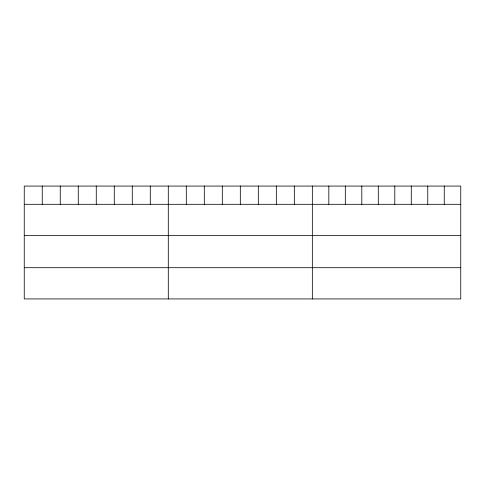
<?xml version="1.0" encoding="UTF-8"?>
<svg xmlns="http://www.w3.org/2000/svg" width="485" height="485" viewBox="0 0 485 485"><rect width="100%" height="100%" fill="white"/><g stroke="black" fill="none" stroke-linecap="round" stroke-linejoin="round"><path stroke-width="0.73" d="M460.75 204.306L460.75 298.93L24.25 298.93L24.25 186.07L460.75 186.07L460.75 204.306L24.25 204.306M24.25 235.528L460.75 235.528M24.25 267.702L460.75 267.702M444.26 186.07L444.26 204.306M427.77 186.07L427.77 204.306M411.28 186.07L411.28 204.306M394.79 186.07L394.79 204.306M378.3 186.07L378.3 204.306M361.81 186.07L361.81 204.306M345.32 186.07L345.32 204.306M328.83 186.07L328.83 204.306M312.34 186.07L312.34 298.93M294.334 186.07L294.334 204.306M276.329 186.07L276.329 204.306M258.323 186.07L258.323 204.306M240.317 186.07L240.317 204.306M222.312 186.07L222.312 204.306M204.306 186.07L204.306 204.306M186.301 186.07L186.301 204.306M168.295 186.07L168.295 298.93M150.289 186.07L150.289 204.306M132.284 186.07L132.284 204.306M114.278 186.07L114.278 204.306M96.272 186.07L96.272 204.306M78.267 186.07L78.267 204.306M60.261 186.07L60.261 204.306M42.256 186.07L42.256 204.306"/></g></svg>
